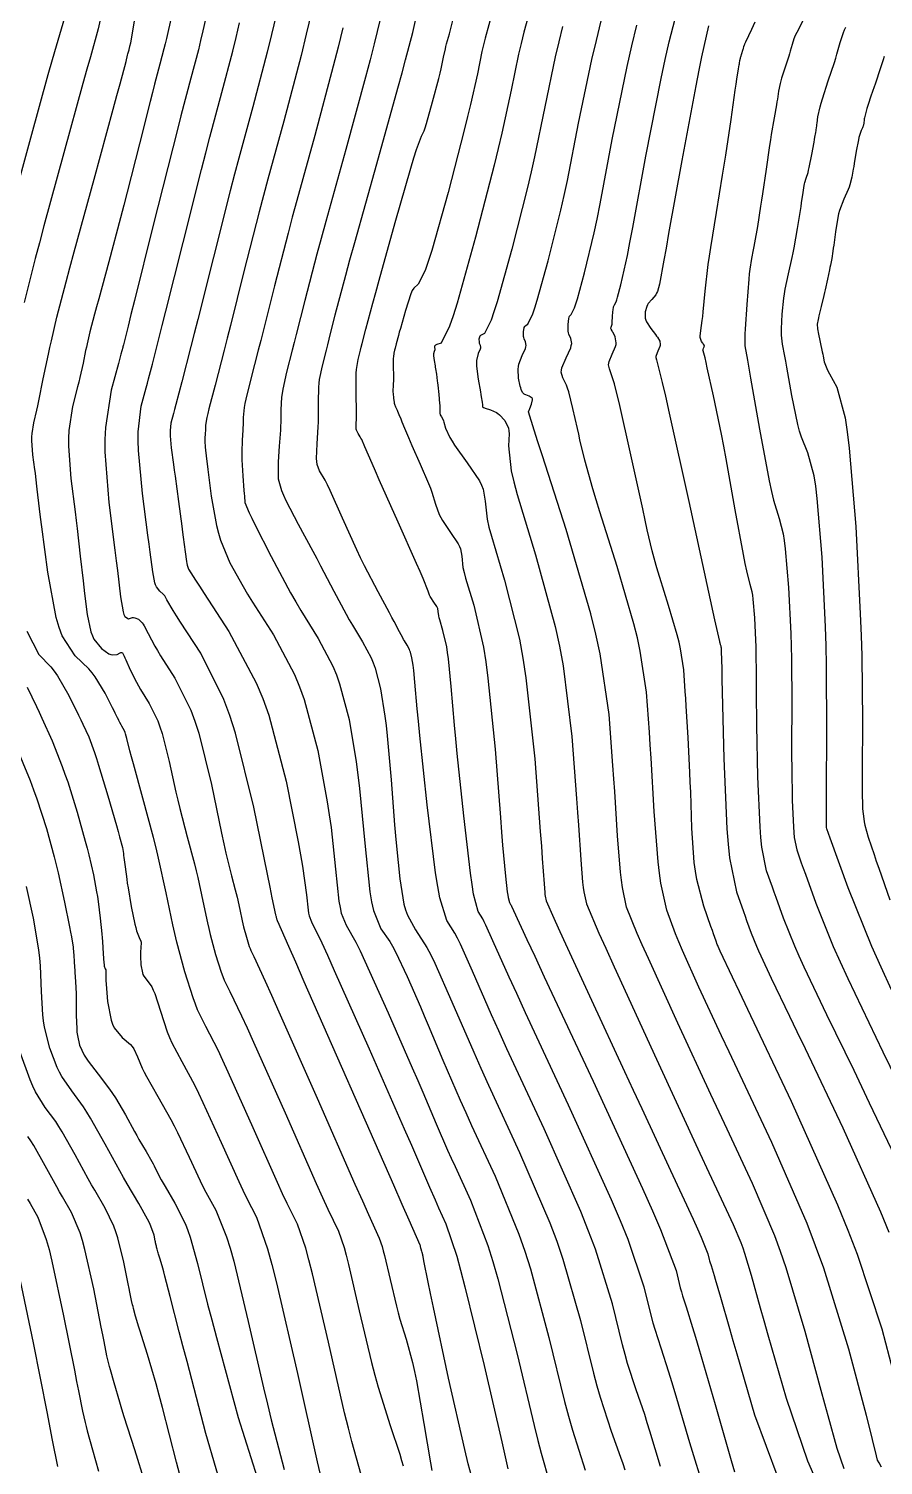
# Model space of a CAD drawing. Header units: metres. Extents: x 837475 to 838479, y 1189012 to 1191015.
# Drawn here: x 837753.7 to 837810.7, y 1189465.3 to 1189561.2 of the extents above; entities that cross this region are included whole.
import ezdxf

# ---------------------------------------------------------------- set-up
doc = ezdxf.new("R2010")
doc.units = ezdxf.units.M
doc.header["$LTSCALE"] = 0.3
doc.layers.add('COTAS 10', color=1, linetype='Continuous')
doc.layers.add('COTAS INT', color=252, linetype='Continuous')

msp = doc.modelspace()

# ---------------------------------------------------------------- linework, layer by layer
at = {"layer": 'COTAS 10'}
for points, elevation in [([(837811.593, 1189470.682), (837810.621, 1189474.421), (837808.976, 1189479.411), (837808.355, 1189481.013), (837807.662, 1189482.71), (837804.56, 1189489.631), (837801.659, 1189495.76), (837801.092, 1189496.957), (837800.628, 1189497.938), (837799.809, 1189499.675), (837799.676, 1189499.974), (837799.645, 1189500.048), (837799.616, 1189500.119), (837799.535, 1189500.34), (837799.371, 1189500.816), (837799.29, 1189501.047), (837799.194, 1189501.321), (837798.719, 1189502.667), (837798.246, 1189504.454), (837798.15, 1189505.006), (837798.071, 1189505.581), (837797.912, 1189507.866), (837797.84, 1189510.283), (837797.814, 1189510.942), (837797.787, 1189511.597), (837797.668, 1189513.929), (837797.541, 1189516.021), (837797.509, 1189516.526), (837797.478, 1189516.999), (837797.376, 1189518.435), (837797.164, 1189519.842), (837797.064, 1189520.296), (837796.946, 1189520.777), (837796.368, 1189522.748), (837795.775, 1189524.615), (837795.647, 1189525.032), (837795.535, 1189525.406), (837795.263, 1189526.392), (837794.942, 1189527.8), (837794.8, 1189528.439), (837794.634, 1189529.187), (837793.845, 1189532.789), (837793.055, 1189536.292), (837792.89, 1189536.978), (837792.748, 1189537.54), (837792.428, 1189538.543), (837792.352, 1189538.813), (837792.365, 1189538.913), (837792.392, 1189539.023), (837792.608, 1189539.515), (837792.827, 1189540.034), (837792.854, 1189540.162), (837792.868, 1189540.284), (837792.8, 1189540.669), (837792.661, 1189540.955), (837792.631, 1189541.015), (837792.603, 1189541.067), (837792.532, 1189541.182), (837792.501, 1189541.24), (837792.5, 1189541.254), (837792.501, 1189541.268), (837792.532, 1189541.313), (837792.577, 1189541.455), (837792.588, 1189541.53), (837792.598, 1189541.621), (837792.629, 1189542.076), (837792.663, 1189542.526), (837792.676, 1189542.613), (837792.689, 1189542.684), (837792.748, 1189542.806), (837792.855, 1189543.023), (837792.9, 1189543.154), (837792.951, 1189543.316), (837793.187, 1189544.157), (837793.611, 1189546.108), (837793.781, 1189546.969), (837793.973, 1189547.97), (837794.854, 1189552.744), (837795.859, 1189557.925), (837796.128, 1189559.182), (837796.395, 1189560.362), (837797.327, 1189563.982)], 1750), ([(837772.533, 1189562.357), (837772.179, 1189560.871), (837771.835, 1189559.467), (837770.682, 1189555.078), (837769.615, 1189551.194), (837769.325, 1189550.108), (837769.038, 1189549.017), (837768.021, 1189545.039), (837767.118, 1189541.439), (837766.901, 1189540.585), (837766.7, 1189539.794), (837766.095, 1189537.457), (837765.687, 1189535.871), (837765.609, 1189535.553), (837765.547, 1189535.288), (837765.451, 1189534.772), (837765.45, 1189534.581), (837765.448, 1189534.521), (837765.445, 1189534.458), (837765.428, 1189534.206), (837765.417, 1189533.902), (837765.418, 1189533.807), (837765.42, 1189533.706), (837765.442, 1189533.302), (837765.521, 1189532.537), (837765.56, 1189532.209), (837765.605, 1189531.83), (837765.829, 1189530.042), (837766.186, 1189528.072), (837766.315, 1189527.577), (837766.458, 1189527.105), (837767.082, 1189525.587), (837767.96, 1189524.014), (837768.262, 1189523.507), (837768.591, 1189522.97), (837769.991, 1189520.775), (837771.398, 1189518.136), (837771.731, 1189517.319), (837772.038, 1189516.465), (837772.942, 1189513.069), (837773.576, 1189509.64), (837773.714, 1189508.765), (837773.836, 1189507.922), (837774.138, 1189505.147), (837774.364, 1189503.011), (837774.438, 1189502.571), (837774.516, 1189502.196), (837774.84, 1189501.391), (837775.486, 1189500.266), (837775.768, 1189499.691), (837776.095, 1189499.001), (837777.646, 1189495.554), (837779.26, 1189491.867), (837779.626, 1189491.025), (837779.957, 1189490.26), (837780.858, 1189488.146), (837781.617, 1189486.386), (837781.858, 1189485.845), (837782.113, 1189485.28), (837783.144, 1189483.046), (837784.3, 1189480.019), (837784.634, 1189478.953), (837784.974, 1189477.79), (837786.25, 1189472.767), (837787.383, 1189468.005), (837787.632, 1189467.006), (837787.854, 1189466.145), (837788.425, 1189464.189)], 1730), ([(837784.619, 1189562.402), (837784.129, 1189560.62), (837784.015, 1189560.161), (837783.909, 1189559.717), (837783.601, 1189558.241), (837783.149, 1189556.188), (837782.952, 1189555.381), (837782.724, 1189554.471), (837781.641, 1189550.32), (837780.554, 1189546.444), (837780.323, 1189545.706), (837780.122, 1189545.114), (837779.649, 1189544.188), (837779.35, 1189543.933), (837779.26, 1189543.763), (837779.165, 1189543.551), (837778.794, 1189542.428), (837778.461, 1189541.235), (837778.39, 1189540.979), (837778.329, 1189540.755), (837778.185, 1189540.214), (837778.111, 1189539.917), (837778.093, 1189539.846), (837778.076, 1189539.781), (837778.026, 1189539.588), (837777.995, 1189539.347), (837777.99, 1189539.252), (837777.987, 1189539.144), (837777.99, 1189538.65), (837777.997, 1189538.114), (837777.996, 1189537.979), (837777.994, 1189537.851), (837777.978, 1189537.438), (837777.966, 1189537.079), (837777.967, 1189536.984), (837777.97, 1189536.891), (837777.995, 1189536.574), (837778.04, 1189536.301), (837778.055, 1189536.237), (837778.071, 1189536.177), (837778.138, 1189536.001), (837778.219, 1189535.835), (837778.244, 1189535.78), (837778.269, 1189535.723), (837778.368, 1189535.486), (837778.488, 1189535.191), (837778.567, 1189534.996), (837778.733, 1189534.587), (837779.005, 1189533.945), (837779.113, 1189533.698), (837779.235, 1189533.421), (837779.793, 1189532.168), (837780.344, 1189530.876), (837780.462, 1189530.575), (837780.565, 1189530.298), (837780.812, 1189529.5), (837781.056, 1189528.822), (837781.158, 1189528.62), (837781.274, 1189528.412), (837781.817, 1189527.612), (837782.319, 1189526.858), (837782.409, 1189526.679), (837782.478, 1189526.513), (837782.553, 1189526.024), (837782.638, 1189525.276), (837782.715, 1189524.948), (837782.814, 1189524.567), (837783.362, 1189522.754), (837784.003, 1189519.969), (837784.161, 1189518.975), (837784.31, 1189517.885), (837784.778, 1189513.147), (837785.135, 1189508.58), (837785.215, 1189507.599), (837785.287, 1189506.74), (837785.476, 1189504.661), (837785.598, 1189503.617), (837785.627, 1189503.41), (837785.655, 1189503.24), (837785.738, 1189502.922), (837785.822, 1189502.789), (837785.85, 1189502.735), (837785.88, 1189502.673), (837786.006, 1189502.388), (837786.908, 1189500.435), (837787.427, 1189499.322), (837788.062, 1189497.961), (837791.331, 1189490.98), (837794.63, 1189483.811), (837795.286, 1189482.332), (837795.829, 1189481.072), (837796.859, 1189478.348), (837797.145, 1189477.187), (837797.219, 1189476.913), (837797.291, 1189476.659), (837797.532, 1189475.912), (837797.966, 1189474.542), (837798.16, 1189473.895), (837798.385, 1189473.132), (837799.464, 1189469.411), (837800.538, 1189465.669), (837800.761, 1189464.894)], 1740), ([(837775.848, 1189464.706), (837775.217, 1189466.922), (837774.992, 1189467.82), (837774.743, 1189468.842), (837773.662, 1189473.56), (837772.599, 1189478.13), (837772.363, 1189479.057), (837772.151, 1189479.839), (837771.596, 1189481.443), (837770.903, 1189482.824), (837770.605, 1189483.465), (837770.261, 1189484.219), (837768.633, 1189487.875), (837766.975, 1189491.581), (837766.612, 1189492.366), (837766.291, 1189493.048), (837765.476, 1189494.638), (837764.931, 1189495.749), (837764.779, 1189496.128), (837764.627, 1189496.539), (837764.077, 1189498.278), (837763.548, 1189500.271), (837763.411, 1189500.841), (837763.276, 1189501.418), (837762.822, 1189503.568), (837762.323, 1189505.876), (837762.161, 1189506.553), (837761.989, 1189507.246), (837761.28, 1189509.887), (837760.641, 1189512.168), (837760.513, 1189512.634), (837760.406, 1189513.029), (837760.194, 1189513.859), (837760.114, 1189514.183), (837760.089, 1189514.259), (837760.063, 1189514.329), (837759.962, 1189514.532), (837759.864, 1189514.691), (837759.839, 1189514.734), (837759.816, 1189514.776), (837759.744, 1189514.922), (837759.682, 1189515.057), (837759.666, 1189515.092), (837759.592, 1189515.24), (837759.431, 1189515.557), (837759.349, 1189515.719), (837759.252, 1189515.913), (837758.764, 1189516.879), (837758.097, 1189517.978), (837757.886, 1189518.255), (837757.663, 1189518.521), (837756.764, 1189519.384), (837755.889, 1189520.719), (837755.682, 1189521.282), (837755.49, 1189521.929), (837754.922, 1189524.965), (837754.529, 1189527.995), (837754.447, 1189528.639), (837754.377, 1189529.198), (837754.219, 1189530.51), (837754.127, 1189531.324), (837754.098, 1189531.569), (837754.067, 1189531.822), (837753.942, 1189532.805), (837753.866, 1189533.763), (837753.866, 1189534), (837753.876, 1189534.225), (837753.987, 1189534.936), (837754.189, 1189535.77), (837754.257, 1189536.073), (837754.329, 1189536.406), (837754.63, 1189537.871), (837754.972, 1189539.516), (837755.071, 1189539.964), (837755.171, 1189540.408), (837755.543, 1189541.984), (837756.155, 1189544.344), (837756.405, 1189545.283), (837756.691, 1189546.345), (837758.016, 1189551.21), (837759.289, 1189555.864), (837759.542, 1189556.794), (837759.752, 1189557.568), (837760.153, 1189559.064), (837760.256, 1189559.474), (837760.279, 1189559.564), (837760.299, 1189559.642), (837760.351, 1189559.838), (837760.39, 1189559.987), (837760.402, 1189560.035), (837760.414, 1189560.087), (837760.463, 1189560.303), (837760.734, 1189561.889)], 1720), ([(837810.746, 1189559.387), (837810.682, 1189559.168), (837810.447, 1189558.427), (837810.212, 1189557.74), (837810.149, 1189557.555), (837810.086, 1189557.373), (837809.864, 1189556.734), (837809.675, 1189556.176), (837809.633, 1189556.044), (837809.596, 1189555.923), (837809.497, 1189555.564), (837809.438, 1189555.29), (837809.425, 1189555.221), (837809.413, 1189555.154), (837809.385, 1189554.938), (837809.348, 1189554.744), (837809.332, 1189554.69), (837809.313, 1189554.637), (837809.222, 1189554.448), (837809.105, 1189554.122), (837809.069, 1189553.982), (837809.033, 1189553.821), (837808.89, 1189553.063), (837808.753, 1189552.252), (837808.72, 1189552.057), (837808.688, 1189551.876), (837808.592, 1189551.331), (837808.46, 1189550.827), (837808.407, 1189550.672), (837808.346, 1189550.51), (837808.065, 1189549.867), (837807.777, 1189549.115), (837807.712, 1189548.884), (837807.653, 1189548.643), (837807.494, 1189547.688), (837807.385, 1189546.793), (837807.358, 1189546.59), (837807.333, 1189546.405), (837807.251, 1189545.9), (837807.162, 1189545.458), (837807.132, 1189545.313), (837807.1, 1189545.159), (837806.964, 1189544.525), (837806.807, 1189543.822), (837806.761, 1189543.626), (837806.715, 1189543.429), (837806.54, 1189542.71), (837806.391, 1189542.087), (837806.362, 1189541.951), (837806.337, 1189541.831), (837806.29, 1189541.527), (837806.311, 1189541.219), (837806.329, 1189541.097), (837806.352, 1189540.958), (837806.481, 1189540.323), (837806.623, 1189539.67), (837806.654, 1189539.52), (837806.682, 1189539.384), (837806.755, 1189539.004), (837806.915, 1189538.568), (837806.997, 1189538.397), (837807.096, 1189538.204), (837807.59, 1189537.321), (837808.151, 1189535.268), (837808.291, 1189534.337), (837808.424, 1189533.248), (837808.851, 1189528.005), (837809.156, 1189522.195), (837809.211, 1189520.748), (837809.255, 1189519.372), (837809.308, 1189514.987), (837809.292, 1189511.706), (837809.292, 1189511.025), (837809.293, 1189510.444), (837809.312, 1189509.167), (837809.388, 1189508.491), (837809.426, 1189508.289), (837809.471, 1189508.08), (837809.693, 1189507.271), (837810.078, 1189506.112), (837810.226, 1189505.682), (837810.392, 1189505.206), (837811.141, 1189503.092)], 1760), ([(837764.422, 1189462.093), (837763.524, 1189465.548), (837762.58, 1189469.21), (837762.36, 1189470.032), (837762.159, 1189470.771), (837761.581, 1189472.745), (837761.18, 1189474.009), (837761.09, 1189474.299), (837761.008, 1189474.564), (837760.789, 1189475.306), (837760.649, 1189475.816), (837760.618, 1189475.935), (837760.591, 1189476.043), (837760.518, 1189476.353), (837760.41, 1189476.895), (837760.36, 1189477.15), (837760.3, 1189477.45), (837760.013, 1189478.911), (837759.61, 1189480.531), (837759.478, 1189480.932), (837759.338, 1189481.311), (837758.759, 1189482.508), (837758.065, 1189483.699), (837757.852, 1189484.074), (837757.631, 1189484.47), (837756.759, 1189486.065), (837755.888, 1189487.6), (837755.667, 1189487.958), (837755.455, 1189488.287), (837754.764, 1189489.234), (837754.118, 1189490.268), (837753.934, 1189490.652), (837753.748, 1189491.079), (837753.061, 1189492.974)], 1710)]:
    msp.add_lwpolyline(points, dxfattribs=dict(at, elevation=elevation))
at = {"layer": 'COTAS INT'}
for points, elevation in [([(837758.732, 1189563.283), (837758.302, 1189561.237), (837757.77, 1189559.379), (837757.539, 1189558.55), (837757.271, 1189557.585), (837756, 1189552.964), (837754.673, 1189548.078), (837754.371, 1189546.946), (837754.097, 1189545.91), (837753.342, 1189542.964)], 1718), ([(837765.909, 1189563.867), (837765.288, 1189561.115), (837765.13, 1189560.45), (837764.979, 1189559.828), (837764.483, 1189557.934), (837763.818, 1189555.434), (837763.56, 1189554.43), (837763.269, 1189553.29), (837761.951, 1189548.048), (837760.719, 1189543.109), (837760.482, 1189542.161), (837760.29, 1189541.394), (837759.976, 1189540.138), (837759.959, 1189540.078), (837759.956, 1189540.065), (837759.953, 1189540.054), (837759.945, 1189540.024), (837759.94, 1189540.005), (837759.939, 1189540), (837759.938, 1189539.994), (837759.934, 1189539.974), (837759.813, 1189539.523), (837759.738, 1189539.246), (837759.645, 1189538.902), (837759.16, 1189537.114), (837758.77, 1189534.615), (837758.737, 1189533.824), (837758.736, 1189532.991), (837759.003, 1189529.623), (837759.414, 1189526.439), (837759.504, 1189525.72), (837759.585, 1189525.073), (837759.789, 1189523.325), (837759.954, 1189522.318), (837760.009, 1189522.137), (837760.068, 1189521.999), (837760.317, 1189521.855), (837760.585, 1189521.933), (837760.657, 1189521.935), (837760.728, 1189521.928), (837760.973, 1189521.831), (837761.218, 1189521.589), (837761.288, 1189521.491), (837761.359, 1189521.379), (837761.625, 1189520.861), (837762.065, 1189520.035), (837762.246, 1189519.729), (837762.453, 1189519.389), (837763.415, 1189517.883), (837764.476, 1189515.747), (837764.745, 1189515.011), (837765.004, 1189514.212), (837765.852, 1189510.801), (837766.532, 1189507.539), (837766.685, 1189506.833), (837766.823, 1189506.213), (837767.196, 1189504.685), (837767.446, 1189503.754), (837767.507, 1189503.509), (837767.564, 1189503.27), (837767.74, 1189502.456), (837767.9, 1189501.698), (837767.947, 1189501.494), (837767.996, 1189501.293), (837768.182, 1189500.59), (837768.377, 1189499.976), (837768.43, 1189499.832), (837768.484, 1189499.698), (837768.676, 1189499.306), (837769.44, 1189497.66), (837769.854, 1189496.736), (837770.356, 1189495.609), (837772.899, 1189489.847), (837775.432, 1189484.102), (837775.927, 1189482.987), (837776.333, 1189482.077), (837777.053, 1189480.506), (837777.248, 1189479.944), (837777.322, 1189479.669), (837777.405, 1189479.344), (837777.778, 1189477.742), (837778.203, 1189475.955), (837778.318, 1189475.512), (837778.434, 1189475.093), (837778.843, 1189473.77), (837779.271, 1189472.193), (837779.399, 1189471.613), (837779.53, 1189470.972), (837780.034, 1189468.14), (837780.476, 1189465.503), (837780.568, 1189464.984)], 1724), ([(837777.489, 1189563.461), (837776.718, 1189560.235), (837776.442, 1189559.159), (837776.138, 1189558.004), (837774.814, 1189553.174), (837773.482, 1189548.379), (837773.173, 1189547.245), (837772.89, 1189546.196), (837772.087, 1189543.109), (837771.515, 1189540.83), (837771.378, 1189540.29), (837771.25, 1189539.789), (837770.868, 1189538.309), (837770.612, 1189537.182), (837770.565, 1189536.903), (837770.528, 1189536.638), (837770.479, 1189535.804), (837770.475, 1189534.98), (837770.466, 1189534.723), (837770.454, 1189534.452), (837770.381, 1189533.367), (837770.313, 1189532.324), (837770.303, 1189532.079), (837770.298, 1189531.854), (837770.311, 1189531.2), (837770.539, 1189530.414), (837770.669, 1189530.105), (837770.828, 1189529.757), (837771.642, 1189528.172), (837772.618, 1189526.363), (837772.878, 1189525.874), (837773.134, 1189525.39), (837774.025, 1189523.687), (837774.844, 1189522.154), (837775.055, 1189521.778), (837775.259, 1189521.423), (837775.94, 1189520.314), (837776.511, 1189519.244), (837776.646, 1189518.912), (837776.77, 1189518.566), (837777.137, 1189517.188), (837777.428, 1189515.359), (837777.505, 1189514.727), (837777.58, 1189514.041), (837777.84, 1189511.112), (837778.08, 1189508.099), (837778.143, 1189507.361), (837778.204, 1189506.664), (837778.415, 1189504.49), (837778.7, 1189502.812), (837778.809, 1189502.427), (837778.931, 1189502.077), (837779.479, 1189501.099), (837780.234, 1189499.904), (837780.487, 1189499.416), (837780.758, 1189498.861), (837781.895, 1189496.289), (837783.355, 1189492.911), (837783.83, 1189491.847), (837784.336, 1189490.728), (837786.418, 1189486.22), (837788.432, 1189481.536), (837788.895, 1189480.305), (837789.316, 1189479.103), (837790.494, 1189474.999), (837791.359, 1189471.486), (837791.583, 1189470.656), (837791.8, 1189469.887), (837792.53, 1189467.626), (837793.151, 1189465.89), (837793.3, 1189465.453), (837793.439, 1189465.035)], 1734), ([(837787.506, 1189563.904), (837786.71, 1189561.007), (837786.524, 1189560.261), (837786.352, 1189559.54), (837785.852, 1189557.142), (837785.241, 1189554.274), (837785, 1189553.257), (837784.727, 1189552.144), (837783.48, 1189547.321), (837782.244, 1189542.919), (837781.978, 1189542.072), (837781.746, 1189541.386), (837781.182, 1189540.251), (837780.903, 1189540.168), (837780.849, 1189540.146), (837780.806, 1189540.124), (837780.735, 1189540.046), (837780.737, 1189539.978), (837780.74, 1189539.962), (837780.743, 1189539.947), (837780.764, 1189539.902), (837780.773, 1189539.849), (837780.769, 1189539.828), (837780.762, 1189539.805), (837780.716, 1189539.702), (837780.677, 1189539.537), (837780.675, 1189539.476), (837780.677, 1189539.406), (837780.715, 1189539.098), (837780.777, 1189538.741), (837780.793, 1189538.642), (837780.809, 1189538.542), (837780.863, 1189538.178), (837780.92, 1189537.748), (837780.937, 1189537.606), (837780.955, 1189537.455), (837781.026, 1189536.827), (837781.083, 1189536.236), (837781.092, 1189536.108), (837781.099, 1189535.996), (837781.097, 1189535.719), (837781.102, 1189535.553), (837781.112, 1189535.511), (837781.125, 1189535.47), (837781.206, 1189535.335), (837781.311, 1189535.144), (837781.34, 1189535.068), (837781.37, 1189534.982), (837781.476, 1189534.586), (837781.764, 1189533.949), (837781.908, 1189533.711), (837782.079, 1189533.446), (837782.929, 1189532.268), (837783.737, 1189531.052), (837783.883, 1189530.764), (837783.994, 1189530.497), (837784.114, 1189529.708), (837784.252, 1189528.503), (837784.375, 1189527.974), (837784.535, 1189527.36), (837785.418, 1189524.438), (837786.41, 1189520.493), (837786.638, 1189519.235), (837786.846, 1189517.905), (837787.428, 1189512.502), (837787.798, 1189507.65), (837787.872, 1189506.666), (837787.933, 1189505.84), (837788.053, 1189504.156), (837788.098, 1189503.577), (837788.113, 1189503.448), (837788.129, 1189503.332), (837788.196, 1189503.022), (837788.704, 1189501.87), (837788.998, 1189501.223), (837789.359, 1189500.433), (837791.217, 1189496.396), (837793.422, 1189491.632), (837794.002, 1189490.384), (837794.568, 1189489.167), (837796.501, 1189485.028), (837798.004, 1189481.779), (837798.299, 1189481.123), (837798.542, 1189480.573), (837798.981, 1189479.464), (837799.074, 1189479.088), (837799.098, 1189478.999), (837799.121, 1189478.916), (837799.2, 1189478.674), (837799.34, 1189478.23), (837799.403, 1189478.02), (837799.476, 1189477.772), (837799.826, 1189476.566), (837800.427, 1189474.478), (837800.659, 1189473.675), (837800.919, 1189472.775), (837802.093, 1189468.712), (837803.661, 1189464.534)], 1742), ([(837756.256, 1189562.728), (837755.482, 1189560.081), (837755.222, 1189559.168), (837754.943, 1189558.177), (837753.771, 1189553.944), (837752.577, 1189549.525)], 1716), ([(837795.823, 1189465.256), (837795.123, 1189467.61), (837794.944, 1189468.183), (837794.771, 1189468.722), (837794.198, 1189470.388), (837793.631, 1189472.144), (837793.462, 1189472.742), (837793.288, 1189473.387), (837792.616, 1189476.116), (837791.487, 1189479.759), (837791.025, 1189480.981), (837790.498, 1189482.294), (837788.056, 1189487.807), (837785.578, 1189493.139), (837785.029, 1189494.339), (837784.539, 1189495.419), (837783.265, 1189498.322), (837782.465, 1189500.132), (837782.274, 1189500.522), (837782.096, 1189500.866), (837781.565, 1189501.707), (837781.093, 1189503.215), (837780.953, 1189503.979), (837780.808, 1189504.892), (837780.252, 1189509.443), (837779.77, 1189514.061), (837779.672, 1189515.018), (837779.59, 1189515.835), (837779.422, 1189517.623), (837779.353, 1189518.407), (837779.333, 1189518.59), (837779.312, 1189518.759), (837779.234, 1189519.248), (837779.136, 1189519.617), (837779.103, 1189519.709), (837779.067, 1189519.798), (837778.914, 1189520.084), (837778.732, 1189520.38), (837778.678, 1189520.475), (837778.621, 1189520.576), (837778.402, 1189520.986), (837778.042, 1189521.665), (837777.897, 1189521.936), (837777.732, 1189522.242), (837776.971, 1189523.644), (837776.066, 1189525.396), (837775.81, 1189525.922), (837775.551, 1189526.466), (837774.598, 1189528.578), (837773.776, 1189530.418), (837773.599, 1189530.79), (837773.445, 1189531.103), (837773.074, 1189531.737), (837772.91, 1189532.162), (837772.887, 1189532.343), (837772.874, 1189532.551), (837772.905, 1189533.532), (837772.975, 1189534.665), (837772.987, 1189534.97), (837772.994, 1189535.27), (837772.993, 1189536.32), (837773.018, 1189537.313), (837773.043, 1189537.578), (837773.075, 1189537.837), (837773.254, 1189538.736), (837773.526, 1189539.786), (837773.616, 1189540.142), (837773.713, 1189540.526), (837774.12, 1189542.144), (837774.816, 1189544.786), (837775.097, 1189545.814), (837775.415, 1189546.971), (837776.88, 1189552.222), (837778.29, 1189557.273), (837778.574, 1189558.303), (837778.811, 1189559.173), (837779.283, 1189560.989), (837779.699, 1189562.806)], 1736), ([(837763.186, 1189562.085), (837762.851, 1189560.601), (837762.766, 1189560.243), (837762.684, 1189559.907), (837762.417, 1189558.886), (837762.059, 1189557.538), (837761.919, 1189556.997), (837761.763, 1189556.382), (837761.052, 1189553.556), (837760.235, 1189550.338), (837760.012, 1189549.477), (837759.79, 1189548.629), (837758.996, 1189545.674), (837758.325, 1189543.212), (837758.181, 1189542.674), (837758.054, 1189542.199), (837757.744, 1189541.004), (837757.555, 1189540.207), (837757.505, 1189539.982), (837757.455, 1189539.755), (837757.282, 1189538.922), (837757.071, 1189537.964), (837756.997, 1189537.659), (837756.917, 1189537.336), (837756.574, 1189536.025), (837756.323, 1189534.42), (837756.302, 1189533.912), (837756.301, 1189533.377), (837756.472, 1189531.214), (837756.755, 1189528.995), (837756.825, 1189528.423), (837756.891, 1189527.871), (837757.099, 1189526.033), (837757.281, 1189524.393), (837757.331, 1189523.965), (837757.38, 1189523.549), (837757.556, 1189522.144), (837757.807, 1189520.985), (837757.904, 1189520.724), (837758.013, 1189520.49), (837758.504, 1189519.86), (837759.01, 1189519.521), (837759.129, 1189519.469), (837759.238, 1189519.437), (837759.552, 1189519.472), (837759.762, 1189519.585), (837759.805, 1189519.6), (837759.841, 1189519.609), (837759.919, 1189519.583), (837760.02, 1189519.368), (837760.071, 1189519.257), (837760.131, 1189519.123), (837760.432, 1189518.454), (837760.847, 1189517.614), (837760.98, 1189517.372), (837761.12, 1189517.127), (837761.689, 1189516.207), (837762.27, 1189515.038), (837762.417, 1189514.635), (837762.559, 1189514.197), (837763.023, 1189512.33), (837763.469, 1189510.284), (837763.599, 1189509.734), (837763.732, 1189509.19), (837764.238, 1189507.286), (837764.717, 1189505.5), (837764.834, 1189505.031), (837764.944, 1189504.573), (837765.281, 1189503.012), (837765.588, 1189501.558), (837765.679, 1189501.167), (837765.772, 1189500.782), (837766.13, 1189499.434), (837766.502, 1189498.257), (837766.605, 1189497.98), (837766.707, 1189497.724), (837767.076, 1189496.972), (837767.865, 1189495.354), (837768.233, 1189494.551), (837768.666, 1189493.595), (837770.766, 1189488.861), (837772.846, 1189484.161), (837773.266, 1189483.226), (837773.618, 1189482.45), (837774.325, 1189480.974), (837774.7, 1189479.891), (837774.842, 1189479.363), (837775.002, 1189478.737), (837775.72, 1189475.651), (837776.538, 1189472.209), (837776.761, 1189471.357), (837776.983, 1189470.55), (837777.771, 1189468.002), (837778.415, 1189466.081), (837778.545, 1189465.668), (837778.654, 1189465.308)], 1722), ([(837783.212, 1189464.64), (837782.996, 1189465.438), (837782.755, 1189466.393), (837781.679, 1189471.15), (837780.672, 1189475.869), (837780.475, 1189476.8), (837780.314, 1189477.567), (837780.025, 1189478.981), (837779.974, 1189479.279), (837779.961, 1189479.344), (837779.95, 1189479.4), (837779.914, 1189479.539), (837779.884, 1189479.637), (837779.875, 1189479.668), (837779.867, 1189479.7), (837779.835, 1189479.833), (837779.808, 1189479.951), (837779.802, 1189479.976), (837779.796, 1189479.996), (837779.782, 1189480.037), (837779.047, 1189481.703), (837778.588, 1189482.747), (837778.017, 1189484.044), (837772.046, 1189497.623), (837771.475, 1189498.921), (837771.015, 1189499.967), (837770.276, 1189501.64), (837770.26, 1189501.672), (837770.256, 1189501.683), (837770.251, 1189501.695), (837770.235, 1189501.746), (837770.22, 1189501.804), (837770.216, 1189501.821), (837770.212, 1189501.837), (837770.199, 1189501.9), (837770.184, 1189501.967), (837770.174, 1189502.007), (837770.154, 1189502.084), (837769.914, 1189503.235), (837769.771, 1189503.932), (837769.595, 1189504.794), (837768.681, 1189509.272), (837767.45, 1189514.226), (837767.074, 1189515.387), (837766.682, 1189516.457), (837765.141, 1189519.558), (837763.796, 1189521.629), (837763.529, 1189522.049), (837763.307, 1189522.402), (837762.883, 1189523.121), (837762.732, 1189523.381), (837762.682, 1189523.444), (837762.628, 1189523.503), (837762.403, 1189523.687), (837762.181, 1189523.983), (837762.129, 1189524.112), (837762.08, 1189524.263), (837761.939, 1189524.979), (837761.762, 1189526.3), (837761.692, 1189526.831), (837761.612, 1189527.435), (837761.248, 1189530.211), (837760.976, 1189533.079), (837760.954, 1189533.74), (837760.957, 1189534.343), (837761.161, 1189536.038), (837761.493, 1189537.271), (837761.577, 1189537.582), (837761.657, 1189537.88), (837761.914, 1189538.848), (837762.368, 1189540.63), (837762.573, 1189541.442), (837762.811, 1189542.391), (837763.956, 1189546.97), (837765.185, 1189551.838), (837765.477, 1189552.97), (837765.748, 1189554.009), (837766.55, 1189556.982), (837767.273, 1189559.749), (837767.494, 1189560.658), (837767.725, 1189561.629)], 1726), ([(837770.162, 1189562.142), (837769.859, 1189560.865), (837769.567, 1189559.67), (837768.616, 1189556.03), (837767.681, 1189552.601), (837767.401, 1189551.539), (837767.111, 1189550.427), (837765.989, 1189546.004), (837764.945, 1189541.84), (837764.705, 1189540.892), (837764.487, 1189540.032), (837763.876, 1189537.666), (837763.478, 1189536.155), (837763.393, 1189535.835), (837763.319, 1189535.557), (837763.146, 1189534.907), (837763.088, 1189534.427), (837763.087, 1189534.256), (837763.093, 1189534.069), (837763.17, 1189533.257), (837763.317, 1189532.15), (837763.367, 1189531.778), (837763.421, 1189531.376), (837763.65, 1189529.686), (837763.874, 1189528.027), (837763.926, 1189527.646), (837763.972, 1189527.297), (837764.1, 1189526.319), (837764.193, 1189525.679), (837764.217, 1189525.544), (837764.241, 1189525.428), (837764.321, 1189525.161), (837764.781, 1189524.434), (837765.044, 1189524.028), (837765.365, 1189523.533), (837767.017, 1189521.005), (837768.842, 1189517.582), (837769.273, 1189516.522), (837769.672, 1189515.414), (837770.844, 1189511.009), (837771.636, 1189506.973), (837771.795, 1189506.098), (837771.928, 1189505.328), (837772.191, 1189503.421), (837772.299, 1189502.403), (837772.334, 1189502.193), (837772.372, 1189502.015), (837772.526, 1189501.631), (837773.218, 1189500.221), (837773.595, 1189499.395), (837774.052, 1189498.38), (837776.371, 1189493.144), (837778.72, 1189487.793), (837779.195, 1189486.705), (837779.596, 1189485.789), (837780.411, 1189483.903), (837780.775, 1189483.06), (837780.891, 1189482.801), (837781.012, 1189482.53), (837781.506, 1189481.46), (837782.222, 1189479.313), (837782.484, 1189478.364), (837782.773, 1189477.26), (837784.048, 1189471.995), (837785.228, 1189466.907), (837785.457, 1189465.916), (837785.644, 1189465.106)], 1728), ([(837774.626, 1189561.296), (837774.31, 1189560.015), (837773.987, 1189558.735), (837772.748, 1189554.126), (837771.548, 1189549.786), (837771.249, 1189548.676), (837770.964, 1189547.607), (837770.054, 1189544.074), (837769.316, 1189541.134), (837769.14, 1189540.437), (837768.975, 1189539.792), (837768.481, 1189537.883), (837768.15, 1189536.526), (837768.087, 1189536.228), (837768.038, 1189535.963), (837767.965, 1189535.288), (837767.962, 1189534.781), (837767.957, 1189534.622), (837767.949, 1189534.455), (837767.905, 1189533.787), (837767.875, 1189532.981), (837767.877, 1189532.728), (837767.883, 1189532.461), (837767.941, 1189531.389), (837768.017, 1189530.413), (837768.033, 1189530.207), (837768.049, 1189530.03), (837768.089, 1189529.621), (837768.375, 1189528.929), (837768.546, 1189528.574), (837768.755, 1189528.147), (837769.842, 1189526.013), (837771.138, 1189523.593), (837771.481, 1189522.987), (837771.816, 1189522.408), (837772.966, 1189520.545), (837773.955, 1189518.69), (837774.188, 1189518.116), (837774.404, 1189517.515), (837775.039, 1189515.129), (837775.517, 1189512.307), (837775.633, 1189511.432), (837775.743, 1189510.517), (837776.084, 1189506.873), (837776.429, 1189503.619), (837776.541, 1189502.948), (837776.661, 1189502.378), (837777.154, 1189501.15), (837777.754, 1189500.312), (837777.941, 1189499.987), (837778.137, 1189499.621), (837778.922, 1189497.964), (837779.801, 1189495.94), (837780.057, 1189495.344), (837780.318, 1189494.731), (837781.305, 1189492.389), (837782.46, 1189489.712), (837782.826, 1189488.889), (837783.213, 1189488.03), (837784.781, 1189484.633), (837786.366, 1189480.777), (837786.764, 1189479.629), (837787.145, 1189478.446), (837788.372, 1189473.883), (837789.421, 1189469.611), (837789.689, 1189468.611), (837789.948, 1189467.69), (837790.802, 1189465.027)], 1732), ([(837798.789, 1189463.59), (837797.787, 1189466.831), (837796.808, 1189470.185), (837796.588, 1189470.913), (837796.391, 1189471.555), (837795.865, 1189473.15), (837795.461, 1189474.402), (837795.34, 1189474.827), (837795.216, 1189475.287), (837794.738, 1189477.232), (837793.658, 1189480.416), (837793.155, 1189481.656), (837792.564, 1189483.053), (837789.693, 1189489.393), (837786.82, 1189495.55), (837786.228, 1189496.83), (837785.723, 1189497.927), (837784.636, 1189500.355), (837784.172, 1189501.403), (837784.062, 1189501.629), (837783.959, 1189501.827), (837783.651, 1189502.314), (837783.347, 1189503.479), (837783.247, 1189504.104), (837783.139, 1189504.861), (837782.691, 1189508.691), (837782.262, 1189512.869), (837782.167, 1189513.846), (837782.081, 1189514.744), (837781.856, 1189517.338), (837781.674, 1189519.179), (837781.616, 1189519.602), (837781.555, 1189519.988), (837781.306, 1189521.069), (837781.093, 1189521.774), (837781.054, 1189521.922), (837781.025, 1189522.049), (837780.991, 1189522.339), (837780.963, 1189522.53), (837780.936, 1189522.594), (837780.901, 1189522.663), (837780.706, 1189522.956), (837780.495, 1189523.267), (837780.45, 1189523.348), (837780.41, 1189523.426), (837780.315, 1189523.69), (837779.973, 1189524.549), (837779.778, 1189525.003), (837779.539, 1189525.551), (837778.313, 1189528.31), (837777.053, 1189531.131), (837776.793, 1189531.718), (837776.572, 1189532.221), (837776.092, 1189533.335), (837775.884, 1189533.815), (837775.834, 1189533.918), (837775.786, 1189534.008), (837775.642, 1189534.227), (837775.548, 1189534.394), (837775.532, 1189534.452), (837775.521, 1189534.514), (837775.516, 1189534.782), (837775.529, 1189535.28), (837775.529, 1189535.488), (837775.528, 1189535.726), (837775.507, 1189536.836), (837775.508, 1189537.988), (837775.52, 1189538.253), (837775.537, 1189538.493), (837775.64, 1189539.162), (837775.801, 1189539.784), (837775.854, 1189539.994), (837775.912, 1189540.221), (837776.152, 1189541.179), (837776.615, 1189542.922), (837776.813, 1189543.643), (837777.041, 1189544.468), (837778.114, 1189548.311), (837779.156, 1189551.944), (837779.364, 1189552.636), (837779.537, 1189553.193), (837779.868, 1189554.071), (837780.046, 1189554.418), (837780.121, 1189554.64), (837780.208, 1189554.916), (837780.616, 1189556.37), (837781.021, 1189557.927), (837781.107, 1189558.268), (837781.181, 1189558.571), (837781.35, 1189559.34), (837781.466, 1189559.894), (837781.505, 1189560.06), (837781.549, 1189560.232), (837781.732, 1189560.901), (837782.047, 1189562.142)], 1738), ([(837789.291, 1189561.394), (837789.033, 1189560.362), (837788.795, 1189559.364), (837788.102, 1189556.042), (837787.424, 1189552.698), (837787.195, 1189551.685), (837786.948, 1189550.635), (837785.906, 1189546.53), (837784.92, 1189543.018), (837784.708, 1189542.342), (837784.523, 1189541.795), (837784.074, 1189540.89), (837783.849, 1189540.794), (837783.805, 1189540.757), (837783.77, 1189540.716), (837783.707, 1189540.531), (837783.714, 1189540.338), (837783.721, 1189540.292), (837783.732, 1189540.249), (837783.789, 1189540.123), (837783.814, 1189539.973), (837783.803, 1189539.916), (837783.785, 1189539.851), (837783.654, 1189539.561), (837783.543, 1189539.097), (837783.538, 1189538.922), (837783.543, 1189538.727), (837783.652, 1189537.858), (837783.803, 1189537.014), (837783.834, 1189536.835), (837783.861, 1189536.68), (837783.92, 1189536.316), (837783.942, 1189536.141), (837783.945, 1189536.104), (837783.947, 1189536.073), (837783.944, 1189536.004), (837784.018, 1189535.953), (837784.068, 1189535.933), (837784.131, 1189535.91), (837784.467, 1189535.808), (837784.871, 1189535.627), (837784.976, 1189535.555), (837785.079, 1189535.473), (837785.429, 1189535.099), (837785.67, 1189534.571), (837785.703, 1189534.393), (837785.723, 1189534.201), (837785.675, 1189533.392), (837785.865, 1189531.73), (837786.035, 1189531), (837786.256, 1189530.154), (837787.475, 1189526.122), (837788.792, 1189521.344), (837789.074, 1189520.027), (837789.321, 1189518.712), (837789.915, 1189513.985), (837790.225, 1189509.859), (837790.293, 1189508.923), (837790.353, 1189508.076), (837790.505, 1189505.765), (837790.623, 1189504.261), (837790.662, 1189503.924), (837790.704, 1189503.622), (837790.878, 1189502.817), (837791.712, 1189500.875), (837792.171, 1189499.856), (837792.728, 1189498.629), (837795.561, 1189492.46), (837798.46, 1189486.186), (837799.059, 1189484.893), (837799.569, 1189483.793), (837800.674, 1189481.423), (837801.179, 1189480.226), (837801.311, 1189479.865), (837801.439, 1189479.492), (837801.875, 1189478.038), (837802.485, 1189475.843), (837802.724, 1189475.002), (837802.992, 1189474.06), (837804.213, 1189469.819), (837805.636, 1189465.64), (837806.033, 1189464.738)], 1744), ([(837808.088, 1189465.096), (837807.62, 1189466.471), (837807.009, 1189468.646), (837806.788, 1189469.448), (837806.545, 1189470.336), (837805.482, 1189474.264), (837804.207, 1189478.514), (837803.832, 1189479.606), (837803.446, 1189480.66), (837801.969, 1189484.159), (837800.265, 1189487.782), (837799.736, 1189488.915), (837799.183, 1189490.104), (837796.977, 1189494.865), (837795.012, 1189499.173), (837794.611, 1189500.076), (837794.271, 1189500.853), (837793.559, 1189502.611), (837793.279, 1189503.913), (837793.212, 1189504.401), (837793.149, 1189504.945), (837792.957, 1189507.373), (837792.773, 1189510.313), (837792.715, 1189511.179), (837792.653, 1189512.068), (837792.402, 1189515.469), (837791.796, 1189519.519), (837791.511, 1189520.819), (837791.174, 1189522.195), (837789.531, 1189527.806), (837787.943, 1189532.732), (837787.64, 1189533.676), (837787.398, 1189534.438), (837787.017, 1189535.673), (837787.052, 1189535.78), (837787.072, 1189535.83), (837787.096, 1189535.889), (837787.218, 1189536.176), (837787.287, 1189536.469), (837787.276, 1189536.532), (837787.254, 1189536.586), (837787.066, 1189536.713), (837786.832, 1189536.795), (837786.78, 1189536.821), (837786.733, 1189536.847), (837786.612, 1189536.953), (837786.521, 1189537.169), (837786.494, 1189537.265), (837786.466, 1189537.376), (837786.357, 1189537.908), (837786.324, 1189538.525), (837786.343, 1189538.691), (837786.374, 1189538.853), (837786.591, 1189539.42), (837786.807, 1189539.897), (837786.837, 1189540.003), (837786.855, 1189540.098), (837786.815, 1189540.345), (837786.72, 1189540.552), (837786.703, 1189540.622), (837786.69, 1189540.698), (837786.68, 1189541.015), (837786.734, 1189541.308), (837786.762, 1189541.368), (837786.796, 1189541.419), (837786.965, 1189541.528), (837787.3, 1189542.205), (837787.439, 1189542.613), (837787.597, 1189543.118), (837788.333, 1189545.739), (837789.169, 1189549.126), (837789.39, 1189550.113), (837789.607, 1189551.122), (837790.353, 1189554.943), (837791.237, 1189559.187), (837791.542, 1189560.462), (837791.872, 1189561.781)], 1746), ([(837810.579, 1189465.206), (837810.413, 1189465.499), (837810.304, 1189465.69), (837810.24, 1189465.966), (837809.983, 1189467.061), (837809.796, 1189467.788), (837809.567, 1189468.666), (837808.388, 1189473.092), (837806.716, 1189478.5), (837806.177, 1189479.997), (837805.605, 1189481.493), (837803.264, 1189486.895), (837800.962, 1189491.771), (837800.414, 1189492.936), (837799.906, 1189494.021), (837798.393, 1189497.27), (837797.297, 1189499.716), (837797.051, 1189500.295), (837796.831, 1189500.83), (837796.241, 1189502.406), (837795.854, 1189504.203), (837795.761, 1189504.878), (837795.674, 1189505.629), (837795.41, 1189508.982), (837795.193, 1189512.549), (837795.136, 1189513.435), (837795.08, 1189514.277), (837794.889, 1189516.952), (837794.477, 1189519.692), (837794.281, 1189520.576), (837794.051, 1189521.514), (837792.925, 1189525.352), (837791.771, 1189528.99), (837791.522, 1189529.802), (837791.304, 1189530.529), (837790.772, 1189532.45), (837790.449, 1189533.809), (837790.363, 1189534.183), (837790.278, 1189534.555), (837789.98, 1189535.89), (837789.7, 1189537.012), (837789.626, 1189537.25), (837789.554, 1189537.457), (837789.305, 1189537.942), (837789.194, 1189538.318), (837789.209, 1189538.455), (837789.243, 1189538.608), (837789.529, 1189539.279), (837789.829, 1189539.943), (837789.872, 1189540.091), (837789.897, 1189540.222), (837789.84, 1189540.566), (837789.708, 1189540.855), (837789.684, 1189540.953), (837789.667, 1189541.058), (837789.652, 1189541.499), (837789.698, 1189541.9), (837789.718, 1189541.979), (837789.742, 1189542.045), (837789.856, 1189542.167), (837790.078, 1189542.614), (837790.169, 1189542.884), (837790.274, 1189543.217), (837790.76, 1189544.948), (837791.39, 1189547.617), (837791.586, 1189548.541), (837791.79, 1189549.546), (837792.603, 1189553.843), (837793.596, 1189558.722), (837793.914, 1189560.093), (837794.25, 1189561.472)], 1748), ([(837799.035, 1189561.438), (837798.561, 1189559.373), (837798.379, 1189558.47), (837798.174, 1189557.422), (837797.249, 1189552.441), (837796.367, 1189547.574), (837796.191, 1189546.598), (837796.043, 1189545.784), (837795.752, 1189544.188), (837795.614, 1189543.702), (837795.563, 1189543.588), (837795.506, 1189543.482), (837795.254, 1189543.174), (837795.007, 1189542.892), (837794.953, 1189542.804), (837794.906, 1189542.71), (837794.79, 1189542.335), (837794.804, 1189541.919), (837794.839, 1189541.8), (837794.887, 1189541.68), (837795.172, 1189541.233), (837795.491, 1189540.826), (837795.56, 1189540.731), (837795.62, 1189540.644), (837795.769, 1189540.393), (837795.809, 1189540.167), (837795.801, 1189540.095), (837795.785, 1189540.02), (837795.656, 1189539.715), (837795.529, 1189539.426), (837795.513, 1189539.361), (837795.506, 1189539.302), (837795.55, 1189539.144), (837795.942, 1189537.623), (837796.153, 1189536.705), (837796.41, 1189535.572), (837797.709, 1189529.687), (837799.434, 1189521.79), (837799.753, 1189520.333), (837799.767, 1189520.282), (837799.773, 1189520.262), (837799.78, 1189520.241), (837799.811, 1189520.143), (837799.841, 1189520.041), (837799.847, 1189520.015), (837799.852, 1189519.992), (837799.863, 1189519.918), (837799.869, 1189519.844), (837799.87, 1189519.819), (837799.872, 1189519.793), (837799.878, 1189519.683), (837799.909, 1189518.514), (837799.926, 1189517.819), (837799.947, 1189516.963), (837800.051, 1189512.531), (837800.257, 1189507.833), (837800.342, 1189506.808), (837800.438, 1189505.904), (837800.886, 1189503.636), (837801.355, 1189502.308), (837801.466, 1189501.996), (837801.568, 1189501.708), (837801.867, 1189500.869), (837802.222, 1189499.996), (837802.36, 1189499.685), (837802.514, 1189499.346), (837803.217, 1189497.872), (837804.443, 1189495.325), (837804.928, 1189494.308), (837805.476, 1189493.156), (837807.983, 1189487.872), (837810.506, 1189482.262), (837811.064, 1189480.905)], 1752), ([(837811.738, 1189485.412), (837809.781, 1189489.524), (837809.256, 1189490.618), (837808.739, 1189491.693), (837806.935, 1189495.412), (837805.421, 1189498.589), (837805.087, 1189499.322), (837804.79, 1189499.99), (837804.024, 1189501.874), (837803.533, 1189503.252), (837803.408, 1189503.602), (837803.289, 1189503.937), (837802.9, 1189505.035), (837802.596, 1189506.608), (837802.53, 1189507.244), (837802.472, 1189507.966), (837802.329, 1189511.298), (837802.257, 1189514.719), (837802.245, 1189515.497), (837802.235, 1189516.202), (837802.225, 1189518.138), (837802.215, 1189519.605), (837802.205, 1189520.014), (837802.192, 1189520.424), (837802.12, 1189521.918), (837802.018, 1189523.174), (837801.986, 1189523.434), (837801.952, 1189523.657), (837801.818, 1189524.149), (837801.577, 1189525.062), (837801.476, 1189525.551), (837801.36, 1189526.142), (837800.817, 1189529.129), (837800.204, 1189532.521), (837800.043, 1189533.367), (837799.887, 1189534.173), (837799.355, 1189536.748), (837798.944, 1189538.614), (837798.862, 1189538.973), (837798.796, 1189539.264), (837798.673, 1189539.745), (837798.66, 1189539.792), (837798.662, 1189539.809), (837798.667, 1189539.829), (837798.705, 1189539.915), (837798.743, 1189540.006), (837798.748, 1189540.028), (837798.75, 1189540.05), (837798.738, 1189540.117), (837798.694, 1189540.192), (837798.676, 1189540.218), (837798.655, 1189540.246), (837798.56, 1189540.368), (837798.486, 1189540.563), (837798.479, 1189540.638), (837798.478, 1189540.722), (837798.52, 1189541.101), (837798.612, 1189541.768), (837798.643, 1189542.034), (837798.675, 1189542.335), (837798.809, 1189543.716), (837799.013, 1189545.504), (837799.089, 1189546.061), (837799.174, 1189546.645), (837799.554, 1189548.98), (837799.97, 1189551.462), (837800.078, 1189552.138), (837800.184, 1189552.809), (837800.538, 1189555.196), (837800.818, 1189557.148), (837800.875, 1189557.545), (837800.925, 1189557.88), (837801.032, 1189558.575), (837801.078, 1189558.835), (837801.088, 1189558.896), (837801.098, 1189558.953), (837801.124, 1189559.117), (837801.156, 1189559.272), (837801.169, 1189559.322), (837801.184, 1189559.377), (837801.255, 1189559.6), (837801.328, 1189559.821), (837801.344, 1189559.872), (837801.358, 1189559.92), (837801.397, 1189560.06), (837801.434, 1189560.176), (837801.447, 1189560.209), (837801.462, 1189560.242), (837801.526, 1189560.363), (837801.913, 1189561.212), (837802.132, 1189561.704)], 1754), ([(837805.466, 1189562.07), (837805.034, 1189561.198), (837804.823, 1189560.797), (837804.774, 1189560.688), (837804.73, 1189560.581), (837804.609, 1189560.198), (837804.481, 1189559.737), (837804.433, 1189559.579), (837804.379, 1189559.408), (837804.14, 1189558.682), (837803.906, 1189557.944), (837803.856, 1189557.765), (837803.812, 1189557.597), (837803.707, 1189557.085), (837803.622, 1189556.545), (837803.591, 1189556.359), (837803.556, 1189556.158), (837803.405, 1189555.301), (837803.219, 1189554.19), (837803.162, 1189553.829), (837803.103, 1189553.445), (837802.871, 1189551.862), (837802.632, 1189550.222), (837802.569, 1189549.801), (837802.506, 1189549.394), (837802.291, 1189548.045), (837802.103, 1189546.955), (837802.058, 1189546.711), (837802.017, 1189546.492), (837801.892, 1189545.911), (837801.781, 1189545.186), (837801.748, 1189544.876), (837801.713, 1189544.518), (837801.58, 1189542.832), (837801.474, 1189541.194), (837801.457, 1189540.868), (837801.445, 1189540.596), (837801.447, 1189540.072), (837801.62, 1189539.121), (837801.716, 1189538.579), (837801.833, 1189537.917), (837802.428, 1189534.523), (837803.075, 1189531.063), (837803.224, 1189530.359), (837803.36, 1189529.765), (837803.742, 1189528.54), (837804.018, 1189527.528), (837804.087, 1189527.069), (837804.153, 1189526.532), (837804.364, 1189523.947), (837804.513, 1189520.873), (837804.539, 1189520.029), (837804.559, 1189519.186), (837804.58, 1189516.167), (837804.572, 1189513.353), (837804.575, 1189512.64), (837804.58, 1189511.955), (837804.614, 1189509.722), (837804.69, 1189507.973), (837804.72, 1189507.593), (837804.755, 1189507.26), (837804.914, 1189506.434), (837805.222, 1189505.567), (837805.35, 1189505.208), (837805.497, 1189504.796), (837806.182, 1189502.879), (837807.359, 1189499.985), (837807.815, 1189498.958), (837808.328, 1189497.833), (837810.654, 1189492.952), (837813.036, 1189488.06)], 1756), ([(837811.235, 1189497.076), (837810.543, 1189498.594), (837809.927, 1189499.98), (837808.34, 1189503.884), (837807.156, 1189507.197), (837806.928, 1189507.833), (837806.913, 1189507.912), (837806.91, 1189507.943), (837806.907, 1189507.979), (837806.9, 1189508.146), (837806.903, 1189509.192), (837806.906, 1189509.783), (837806.91, 1189510.504), (837806.934, 1189514.197), (837806.903, 1189518.768), (837806.873, 1189520.043), (837806.833, 1189521.322), (837806.608, 1189525.976), (837806.289, 1189529.89), (837806.189, 1189530.703), (837806.085, 1189531.398), (837805.666, 1189532.931), (837805.228, 1189533.984), (837805.11, 1189534.378), (837804.995, 1189534.816), (837804.592, 1189536.764), (837804.258, 1189538.65), (837804.185, 1189539.05), (837804.121, 1189539.395), (837803.964, 1189540.197), (837803.899, 1189540.777), (837803.893, 1189540.982), (837803.892, 1189541.207), (837803.935, 1189542.179), (837804.047, 1189543.262), (837804.091, 1189543.557), (837804.139, 1189543.849), (837804.36, 1189544.884), (837804.609, 1189545.969), (837804.675, 1189546.292), (837804.741, 1189546.626), (837804.971, 1189547.913), (837805.163, 1189549.103), (837805.205, 1189549.375), (837805.242, 1189549.623), (837805.335, 1189550.308), (837805.404, 1189550.773), (837805.427, 1189550.881), (837805.45, 1189550.979), (837805.548, 1189551.261), (837805.67, 1189551.638), (837805.709, 1189551.798), (837805.75, 1189551.981), (837805.919, 1189552.838), (837806.072, 1189553.681), (837806.103, 1189553.855), (837806.129, 1189554.002), (837806.185, 1189554.318), (837806.207, 1189554.452), (837806.212, 1189554.485), (837806.216, 1189554.516), (837806.228, 1189554.61), (837806.25, 1189554.775), (837806.261, 1189554.85), (837806.273, 1189554.937), (837806.335, 1189555.36), (837806.486, 1189556.036), (837806.555, 1189556.284), (837806.635, 1189556.557), (837807.025, 1189557.763), (837807.431, 1189558.995), (837807.522, 1189559.285), (837807.604, 1189559.553), (837807.821, 1189560.336), (837808.027, 1189560.985), (837808.101, 1189561.168), (837808.183, 1189561.353)], 1758), ([(837753.523, 1189521.032), (837754.326, 1189519.474), (837755.14, 1189518.646), (837755.359, 1189518.362), (837755.575, 1189518.053), (837756.332, 1189516.742), (837756.987, 1189515.424), (837757.138, 1189515.112), (837757.276, 1189514.822), (837757.666, 1189513.966), (837758.047, 1189512.931), (837758.179, 1189512.529), (837758.323, 1189512.077), (837758.94, 1189510.026), (837759.509, 1189508.05), (837759.623, 1189507.646), (837759.719, 1189507.303), (837759.907, 1189506.58), (837759.974, 1189506.189), (837759.993, 1189506.055), (837760.012, 1189505.911), (837760.084, 1189505.297), (837760.194, 1189504.473), (837760.236, 1189504.196), (837760.285, 1189503.897), (837760.503, 1189502.642), (837760.737, 1189501.477), (837760.795, 1189501.235), (837760.85, 1189501.029), (837761.023, 1189500.575), (837761.134, 1189500.339), (837761.151, 1189500.269), (837761.161, 1189500.198), (837761.144, 1189499.924), (837761.108, 1189499.572), (837761.106, 1189499.451), (837761.107, 1189499.32), (837761.14, 1189498.76), (837761.24, 1189498.218), (837761.283, 1189498.097), (837761.333, 1189497.99), (837761.569, 1189497.71), (837761.874, 1189497.276), (837761.967, 1189497.071), (837762.063, 1189496.829), (837762.442, 1189495.651), (837762.907, 1189494.275), (837763.058, 1189493.909), (837763.218, 1189493.549), (837763.876, 1189492.304), (837764.716, 1189490.741), (837764.991, 1189490.182), (837765.285, 1189489.567), (837766.5, 1189486.889), (837767.675, 1189484.277), (837767.944, 1189483.705), (837768.189, 1189483.198), (837768.867, 1189481.911), (837769.603, 1189479.787), (837769.883, 1189478.751), (837770.196, 1189477.522), (837771.604, 1189471.47), (837772.917, 1189465.567), (837773.17, 1189464.433)], 1718), ([(837753.552, 1189517.297), (837754.181, 1189516.004), (837754.361, 1189515.62), (837754.542, 1189515.223), (837755.218, 1189513.696), (837755.895, 1189511.991), (837756.077, 1189511.483), (837756.257, 1189510.96), (837756.889, 1189508.94), (837757.431, 1189507.009), (837757.555, 1189506.542), (837757.667, 1189506.103), (837757.976, 1189504.763), (837758.189, 1189503.619), (837758.239, 1189503.304), (837758.287, 1189502.99), (837758.43, 1189501.865), (837758.535, 1189500.82), (837758.558, 1189500.557), (837758.579, 1189500.305), (837758.634, 1189499.489), (837758.676, 1189498.884), (837758.689, 1189498.765), (837758.702, 1189498.667), (837758.754, 1189498.486), (837758.793, 1189498.427), (837758.798, 1189498.405), (837758.801, 1189498.381), (837758.793, 1189498.276), (837758.798, 1189497.9), (837758.81, 1189497.705), (837758.826, 1189497.471), (837758.923, 1189496.298), (837759.15, 1189495.061), (837759.248, 1189494.786), (837759.362, 1189494.541), (837759.902, 1189493.903), (837760.448, 1189493.434), (837760.567, 1189493.295), (837760.671, 1189493.153), (837760.926, 1189492.608), (837761.231, 1189491.858), (837761.367, 1189491.586), (837761.524, 1189491.286), (837762.276, 1189489.97), (837763.141, 1189488.435), (837763.37, 1189487.997), (837763.595, 1189487.553), (837764.366, 1189485.903), (837765.09, 1189484.336), (837765.283, 1189483.944), (837765.474, 1189483.572), (837766.139, 1189482.38), (837766.866, 1189480.586), (837767.095, 1189479.834), (837767.337, 1189478.971), (837768.313, 1189474.934), (837769.324, 1189470.523), (837769.587, 1189469.425), (837769.843, 1189468.38), (837770.709, 1189465.053)], 1716), ([(837752.77, 1189513.425), (837753.742, 1189511.05), (837753.975, 1189510.437), (837754.191, 1189509.842), (837754.838, 1189507.854), (837755.353, 1189505.968), (837755.486, 1189505.438), (837755.615, 1189504.904), (837756.046, 1189502.946), (837756.379, 1189501.278), (837756.446, 1189500.927), (837756.502, 1189500.623), (837756.614, 1189499.928), (837756.651, 1189499.551), (837756.66, 1189499.45), (837756.668, 1189499.349), (837756.69, 1189498.994), (837756.716, 1189498.57), (837756.725, 1189498.426), (837756.736, 1189498.27), (837756.783, 1189497.613), (837756.823, 1189496.828), (837756.829, 1189496.592), (837756.834, 1189496.348), (837756.832, 1189495.4), (837756.857, 1189494.482), (837756.878, 1189494.257), (837756.905, 1189494.044), (837757.053, 1189493.381), (837757.357, 1189492.731), (837757.483, 1189492.526), (837757.626, 1189492.31), (837758.294, 1189491.442), (837759.05, 1189490.455), (837759.249, 1189490.165), (837759.444, 1189489.867), (837760.112, 1189488.728), (837760.712, 1189487.631), (837760.864, 1189487.359), (837761.01, 1189487.1), (837761.486, 1189486.28), (837761.866, 1189485.627), (837761.952, 1189485.473), (837762.028, 1189485.331), (837762.233, 1189484.917), (837762.504, 1189484.394), (837762.622, 1189484.184), (837762.759, 1189483.945), (837763.41, 1189482.848), (837764.114, 1189481.45), (837764.284, 1189481.021), (837764.443, 1189480.575), (837764.929, 1189478.816), (837765.597, 1189476.098), (837765.871, 1189475.047), (837766.184, 1189473.867), (837767.633, 1189468.529), (837769.328, 1189463.19)], 1714), ([(837766.855, 1189462.739), (837765.48, 1189467.467), (837764.221, 1189472.266), (837763.946, 1189473.318), (837763.704, 1189474.25), (837763.095, 1189476.616), (837762.75, 1189477.962), (837762.674, 1189478.251), (837762.606, 1189478.503), (837762.432, 1189479.112), (837762.328, 1189479.439), (837762.305, 1189479.515), (837762.284, 1189479.583), (837762.227, 1189479.776), (837762.191, 1189479.908), (837762.183, 1189479.939), (837762.175, 1189479.967), (837762.157, 1189480.047), (837762.129, 1189480.188), (837762.115, 1189480.254), (837762.1, 1189480.331), (837762.025, 1189480.71), (837761.814, 1189481.309), (837761.712, 1189481.525), (837761.592, 1189481.764), (837761.001, 1189482.808), (837760.224, 1189484.141), (837759.986, 1189484.561), (837759.739, 1189485.004), (837758.763, 1189486.79), (837757.787, 1189488.509), (837757.54, 1189488.91), (837757.303, 1189489.278), (837756.529, 1189490.338), (837755.872, 1189491.289), (837755.708, 1189491.589), (837755.553, 1189491.905), (837755.057, 1189493.178), (837754.704, 1189494.596), (837754.639, 1189495.004), (837754.588, 1189495.418), (837754.52, 1189496.966), (837754.449, 1189498.684), (837754.397, 1189499.205), (837754.329, 1189499.745), (837753.967, 1189501.858), (837753.508, 1189503.974)], 1712), ([(837761.429, 1189464.155), (837760.731, 1189466.379), (837760.032, 1189468.578), (837759.875, 1189469.084), (837759.733, 1189469.545), (837759.351, 1189470.837), (837759.108, 1189471.724), (837759.054, 1189471.93), (837759.006, 1189472.12), (837758.88, 1189472.66), (837758.691, 1189473.603), (837758.604, 1189474.046), (837758.501, 1189474.568), (837758, 1189477.111), (837757.406, 1189479.753), (837757.245, 1189480.338), (837757.085, 1189480.858), (837756.516, 1189482.208), (837755.905, 1189483.256), (837755.718, 1189483.587), (837755.523, 1189483.935), (837754.756, 1189485.34), (837753.988, 1189486.692), (837753.794, 1189487.007), (837753.608, 1189487.297)], 1708), ([(837753.584, 1189483.1), (837753.746, 1189482.814), (837754.274, 1189481.908), (837754.831, 1189480.406), (837755.011, 1189479.744), (837755.202, 1189478.975), (837755.987, 1189475.311), (837756.701, 1189471.686), (837756.848, 1189470.942), (837756.973, 1189470.31), (837757.242, 1189468.966), (837757.421, 1189468.196), (837757.49, 1189467.926), (837757.567, 1189467.632), (837757.913, 1189466.367), (837758.324, 1189464.945)], 1706), ([(837755.603, 1189465.272), (837755.254, 1189467.017), (837755.092, 1189467.838), (837754.901, 1189468.804), (837753.974, 1189473.512), (837752.999, 1189478.197)], 1704)]:
    msp.add_lwpolyline(points, dxfattribs=dict(at, elevation=elevation))

doc.saveas('drawing.dxf')
